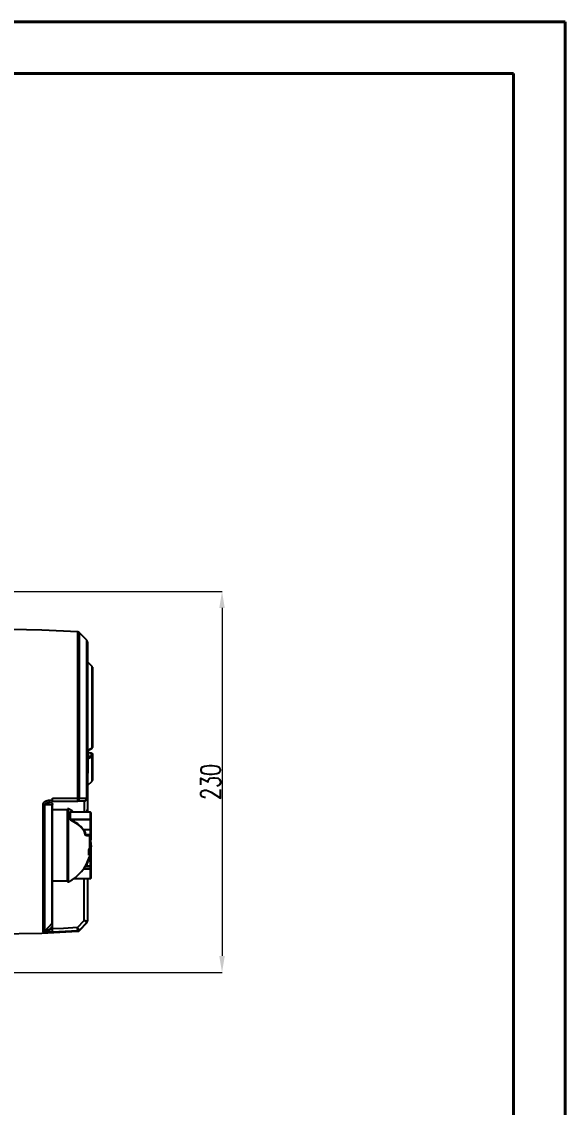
# Model space of a CAD drawing. Header units: millimetres. Extents: x 10469 to 13094, y 11322 to 13178.
# Drawn here: x 12766 to 13094, y 12523 to 13178 of the extents above; entities that cross this region are included whole.
import ezdxf

# ---------------------------------------------------------------- set-up
doc = ezdxf.new("R2010")
doc.units = ezdxf.units.MM
for name, color, linetype, lineweight in [('AM_5', 3, 'Continuous', 25), ('AM_BOR', 7, 'Continuous', 50), ('粗实线', 7, 'Continuous', 40)]:
    doc.layers.add(name, color=color, linetype=linetype, lineweight=lineweight)
doc.styles.add('SLDTEXTSTYLE1', font='txt.shx', dxfattribs={"width": 0.7, "bigfont": 'gbcbig.shx'})
doc.dimstyles.new('SLDDIMSTYLE12$0', dxfattribs={"dimtxt": 12, "dimasz": 10, "dimexe": 0, "dimexo": 0.0625, "dimgap": 0.875, "dimtad": 1, "dimdec": 1, "dimlfac": 1.8, "dimrnd": 1e-09, "dimzin": 12, "dimdsep": 46, "dimtxsty": 'SLDTEXTSTYLE1', "dimcen": 0.09, "dimdle": 8.16, "dimclrd": 3, "dimclre": 3, "dimadec": 0, "dimazin": 3, "dimtfac": 1, "dimtdec": 1, "dimtofl": 0, "dimtmove": 0, "dimatfit": 3, "dimfxl": 0, "dimfrac": 2, "dimtolj": 1, "dimlwd": 5, "dimlwe": 5, "dimarcsym": 0})

# ---------------------------------------------------------------- blocks, each defined once
blk = doc.blocks.new('*D22')
at = {"layer": 'AM_5', "color": 3, "lineweight": 5, "transparency": 16777216}
blk.add_line((12637.03, 12834.53), (12886.95, 12834.53), dxfattribs=at)
at = {"layer": 'AM_5', "color": 3, "linetype": 'Continuous', "lineweight": 5, "transparency": 16777216}
for p, q in [((12886.95, 12824.53), (12886.95, 12614.57)), ((12637.03, 12604.57), (12886.95, 12604.57))]:
    blk.add_line(p, q, dxfattribs=at)
at = {"layer": 'AM_5', "color": 3, "transparency": 16777216}
for points in [[(12885.29, 12824.53), (12888.62, 12824.53), (12886.95, 12834.53)], [(12885.29, 12614.57), (12888.62, 12614.57), (12886.95, 12604.57)]]:
    blk.add_solid(points, dxfattribs=at)
at = {"layer": 'Defpoints', "color": 0, "transparency": 16777216}
for p in [(12636.97, 12834.53), (12636.97, 12604.57), (12886.95, 12604.57)]:
    blk.add_point(p, dxfattribs=at)
at = {"layer": 'AM_5', "color": 0, "transparency": 16777216, "insert": (12880.08, 12719.55), "char_height": 12, "attachment_point": 5, "rotation": 90, "style": 'SLDTEXTSTYLE1'}
blk.add_mtext('\\A1;230', dxfattribs=at)
blk = doc.blocks.new('rA3')
at = {"layer": '粗实线'}
for p, q in [((753.38, 421.26), (333.38, 421.26)), ((753.38, 124.26), (753.38, 421.26)), ((748.38, 416.26), (358.38, 416.26)), ((748.38, 129.26), (748.38, 416.26))]:
    blk.add_line(p, q, dxfattribs=at)

msp = doc.modelspace()

# ---------------------------------------------------------------- linework, layer by layer
at = {"color": 7, "linetype": 'Continuous', "lineweight": 25}
for p, q in [((12778.268, 12811.209), (12648.742, 12813.47)), ((12799.997, 12810.071), (12778.268, 12811.209)), ((12799.997, 12709.736), (12799.997, 12810.071)), ((12805.33, 12805.049), (12801.006, 12809.605)), ((12801.006, 12709.788), (12801.006, 12809.605)), ((12805.33, 12709.82), (12805.33, 12805.049)), ((12805.888, 12791.96), (12805.888, 12738.737)), ((12805.888, 12791.96), (12808.595, 12789.243)), ((12808.595, 12740.098), (12808.595, 12789.243)), ((12805.742, 12738.377), (12805.749, 12738.449)), ((12805.742, 12738.197), (12806.242, 12738.197)), ((12805.742, 12738.069), (12806.242, 12738.069)), ((12805.742, 12738.005), (12806.242, 12738.005)), ((12805.742, 12737.814), (12806.242, 12737.814)), ((12805.888, 12738.737), (12808.595, 12740.098)), ((12806.021, 12738.573), (12808.465, 12739.8)), ((12806.021, 12738.573), (12808.465, 12739.8)), ((12806.242, 12738.069), (12806.242, 12738.197)), ((12806.242, 12737.814), (12806.242, 12738.005)), ((12806.242, 12737.415), (12806.242, 12737.814)), ((12806.242, 12737.398), (12808.242, 12736.93)), ((12806.242, 12737.398), (12806.242, 12734.745)), ((12806.242, 12734.48), (12808.242, 12735.484)), ((12808.242, 12735.484), (12808.242, 12736.93)), ((12808.474, 12736.874), (12808.287, 12736.951)), ((12808.678, 12736.632), (12808.705, 12736.552)), ((12808.725, 12736.491), (12808.709, 12736.556)), ((12808.725, 12736.476), (12808.742, 12736.344)), ((12808.742, 12736.344), (12808.742, 12735.051)), ((12805.742, 12734.745), (12806.242, 12734.745)), ((12805.742, 12734.608), (12806.242, 12734.608)), ((12805.742, 12734.197), (12806.242, 12734.197)), ((12805.742, 12732.76), (12806.242, 12732.76)), ((12806.242, 12733.669), (12808.595, 12734.848)), ((12806.242, 12734.608), (12806.242, 12734.745)), ((12806.242, 12734.197), (12806.242, 12734.608)), ((12806.242, 12726.578), (12806.242, 12732.76)), ((12808.595, 12720.083), (12808.595, 12734.848)), ((12805.742, 12726.578), (12806.242, 12726.578)), ((12805.742, 12725.141), (12806.242, 12725.141)), ((12805.742, 12724.73), (12806.242, 12724.73)), ((12806.242, 12724.713), (12805.742, 12724.713)), ((12805.742, 12724.593), (12806.242, 12724.593)), ((12805.888, 12724.593), (12805.888, 12717.376)), ((12806.242, 12724.73), (12806.242, 12725.141)), ((12805.888, 12717.376), (12808.595, 12720.083)), ((12784.742, 12709.721), (12799.996, 12709.719)), ((12784.742, 12708.545), (12784.742, 12709.721)), ((12799.997, 12709.736), (12799.996, 12709.719)), ((12801.002, 12709.719), (12801.006, 12709.788)), ((12801.006, 12709.788), (12805.328, 12709.779)), ((12805.33, 12709.82), (12805.328, 12709.779)), ((12805.742, 12709.94), (12805.735, 12709.779)), ((12778.997, 12629.078), (12778.997, 12705.752)), ((12780.006, 12705.824), (12784.33, 12705.906)), ((12780.006, 12629.539), (12780.006, 12705.824)), ((12782.343, 12707.171), (12782.836, 12707.218)), ((12782.824, 12707.196), (12784.742, 12707.23)), ((12782.876, 12708.512), (12784.742, 12708.545)), ((12784.33, 12705.906), (12784.33, 12634.126)), ((12784.742, 12707.94), (12799.693, 12707.94)), ((12784.742, 12705.756), (12784.742, 12706.58)), ((12793.742, 12702.757), (12784.742, 12702.757)), ((12794.242, 12703.257), (12793.742, 12703.257)), ((12793.742, 12669.599), (12793.742, 12703.257)), ((12794.242, 12669.599), (12794.242, 12703.257)), ((12799.693, 12707.94), (12799.921, 12708.002)), ((12799.693, 12707.94), (12799.737, 12707.993)), ((12803.742, 12707.94), (12799.693, 12707.94)), ((12803.742, 12707.94), (12803.742, 12701.337)), ((12805.742, 12703.689), (12805.742, 12701.337)), ((12795.163, 12697.009), (12795.163, 12701.346)), ((12795.258, 12701.324), (12795.258, 12696.991)), ((12807.542, 12701.324), (12795.258, 12701.324)), ((12795.258, 12696.991), (12807.542, 12696.991)), ((12807.542, 12701.337), (12795.306, 12701.337)), ((12807.542, 12696.739), (12795.829, 12696.739)), ((12807.542, 12701.337), (12807.542, 12701.324)), ((12807.542, 12696.991), (12807.542, 12701.324)), ((12807.542, 12696.991), (12807.542, 12696.739)), ((12807.542, 12690.823), (12807.542, 12696.739)), ((12807.742, 12701.137), (12807.742, 12696.845)), ((12807.742, 12696.845), (12807.742, 12690.929)), ((12807.779, 12696.663), (12807.742, 12696.663)), ((12803.362, 12690.823), (12807.542, 12690.823)), ((12807.542, 12687.8), (12807.542, 12690.823)), ((12807.742, 12694.39), (12807.779, 12694.39)), ((12807.779, 12692.644), (12807.742, 12692.644)), ((12807.779, 12692.371), (12807.742, 12692.371)), ((12807.742, 12690.929), (12807.742, 12687.705)), ((12807.742, 12690.681), (12807.779, 12690.681)), ((12807.742, 12690.473), (12807.779, 12690.473)), ((12804.517, 12687.8), (12807.542, 12687.8)), ((12807.542, 12687.511), (12804.819, 12687.511)), ((12805.793, 12687.25), (12807.542, 12687.25)), ((12806.939, 12687.25), (12806.939, 12679.398)), ((12806.942, 12687.25), (12806.942, 12674.257)), ((12807.509, 12685.952), (12807.542, 12685.952)), ((12807.542, 12687.8), (12807.542, 12687.511)), ((12807.542, 12687.25), (12807.542, 12687.511)), ((12807.542, 12685.952), (12807.542, 12687.25)), ((12807.542, 12685.952), (12807.542, 12685.781)), ((12807.742, 12689.296), (12807.779, 12689.296)), ((12807.779, 12688.724), (12807.742, 12688.724)), ((12807.742, 12687.705), (12807.742, 12687.45)), ((12807.742, 12687.47), (12807.742, 12685.884)), ((12807.742, 12685.884), (12807.742, 12685.838)), ((12807.742, 12685.884), (12807.742, 12684.542)), ((12807.542, 12675.273), (12807.542, 12676.733)), ((12807.742, 12677.972), (12807.742, 12675.121)), ((12806.939, 12676.006), (12806.586, 12676.006)), ((12806.939, 12676.006), (12806.939, 12674.257)), ((12806.939, 12674.257), (12806.942, 12674.257)), ((12807.542, 12675.264), (12807.219, 12675.264)), ((12807.221, 12675.273), (12807.542, 12675.273)), ((12807.542, 12675.264), (12807.542, 12675.273)), ((12807.542, 12668.833), (12807.542, 12675.264)), ((12807.742, 12675.121), (12807.742, 12675.064)), ((12807.742, 12675.064), (12807.742, 12668.794)), ((12807.779, 12672.563), (12807.742, 12672.563)), ((12807.779, 12671.035), (12807.742, 12671.035)), ((12807.742, 12670.497), (12807.779, 12670.497)), ((12793.742, 12659.257), (12793.742, 12669.599)), ((12794.242, 12659.257), (12794.242, 12669.599)), ((12803.517, 12667.187), (12807.542, 12667.187)), ((12804.519, 12668.594), (12807.542, 12668.594)), ((12804.819, 12668.833), (12807.542, 12668.833)), ((12807.542, 12668.833), (12807.542, 12668.594)), ((12807.542, 12667.187), (12807.542, 12668.594)), ((12807.542, 12661.271), (12807.542, 12667.187)), ((12807.742, 12669.007), (12807.779, 12669.007)), ((12807.742, 12668.794), (12807.742, 12667.293)), ((12807.742, 12667.293), (12807.742, 12661.377)), ((12784.742, 12659.757), (12793.742, 12659.757)), ((12793.742, 12659.257), (12794.242, 12659.257)), ((12797.497, 12661.177), (12807.542, 12661.177)), ((12797.631, 12661.271), (12807.542, 12661.271)), ((12803.742, 12635.899), (12803.742, 12661.177)), ((12805.742, 12661.177), (12805.742, 12635.699)), ((12807.542, 12661.271), (12807.542, 12661.177)), ((12784.33, 12634.126), (12780.006, 12629.539)), ((12782.89, 12630.449), (12784.742, 12632.413)), ((12784.742, 12633.721), (12784.742, 12635.186)), ((12784.742, 12630.543), (12784.742, 12632.413)), ((12799.693, 12631.62), (12803.742, 12635.899)), ((12805.329, 12634.671), (12801.006, 12630.102)), ((12801.006, 12629.854), (12805.33, 12634.411)), ((12805.329, 12634.671), (12805.33, 12634.67)), ((12805.33, 12634.411), (12805.33, 12634.67)), ((12805.739, 12635.7), (12805.742, 12635.699)), ((12648.742, 12625.989), (12778.268, 12628.25)), ((12778.268, 12628.25), (12799.997, 12629.389)), ((12784.742, 12629.05), (12782.943, 12628.958)), ((12799.996, 12629.638), (12784.742, 12628.837)), ((12799.996, 12629.638), (12799.997, 12629.637)), ((12799.997, 12629.389), (12799.997, 12629.637)), ((12801.006, 12630.102), (12801.004, 12630.104)), ((12801.006, 12629.854), (12801.006, 12630.102))]:
    msp.add_line(p, q, dxfattribs=at)
at = {"color": 7, "linetype": 'Continuous', "lineweight": 25, "flags": 128}
for points in [[(12806.242, 12737.398), (12806.258, 12737.411), (12806.273, 12737.419), (12806.287, 12737.419), (12806.299, 12737.413), (12806.31, 12737.401), (12806.318, 12737.382)], [(12805.742, 12709.94), (12805.703, 12709.55), (12805.657, 12709.365)], [(12797.497, 12701.337), (12796.45, 12702.03), (12794.242, 12703.257)], [(12804.407, 12708.054), (12804.132, 12707.978), (12803.742, 12707.94)], [(12807.742, 12696.845), (12807.738, 12696.824), (12807.727, 12696.804), (12807.708, 12696.786), (12807.683, 12696.77), (12807.653, 12696.757), (12807.618, 12696.747), (12807.581, 12696.741), (12807.542, 12696.739)], [(12807.742, 12690.929), (12807.738, 12690.908), (12807.727, 12690.888), (12807.708, 12690.87), (12807.683, 12690.854), (12807.653, 12690.841), (12807.618, 12690.831), (12807.581, 12690.825), (12807.542, 12690.823)], [(12807.542, 12687.8), (12807.581, 12687.799), (12807.618, 12687.793), (12807.653, 12687.784), (12807.683, 12687.772), (12807.708, 12687.758), (12807.727, 12687.741), (12807.738, 12687.723), (12807.742, 12687.705)], [(12807.542, 12685.952), (12807.581, 12685.951), (12807.618, 12685.947), (12807.653, 12685.941), (12807.683, 12685.932), (12807.708, 12685.922), (12807.727, 12685.91), (12807.738, 12685.897), (12807.742, 12685.884)], [(12807.963, 12681.175), (12807.963, 12681.092), (12807.899, 12679.319), (12807.742, 12677.806), (12807.819, 12678.435), (12807.899, 12679.319), (12807.947, 12680.205), (12807.963, 12681.092), (12807.947, 12681.979), (12807.899, 12682.865), (12807.819, 12683.749), (12807.706, 12684.629), (12807.562, 12685.504), (12807.542, 12685.616)], [(12807.542, 12667.187), (12807.581, 12667.189), (12807.618, 12667.195), (12807.653, 12667.205), (12807.683, 12667.218), (12807.708, 12667.234), (12807.727, 12667.252), (12807.738, 12667.272), (12807.742, 12667.293)], [(12807.542, 12661.271), (12807.581, 12661.273), (12807.618, 12661.279), (12807.653, 12661.289), (12807.683, 12661.302), (12807.708, 12661.318), (12807.727, 12661.336), (12807.738, 12661.356), (12807.742, 12661.377)], [(12799.693, 12631.62), (12791.32, 12631.18), (12784.742, 12630.834)], [(12784.742, 12630.543), (12783.705, 12630.49), (12782.89, 12630.449)]]:
    msp.add_lwpolyline(points, dxfattribs=at)
at = {"color": 7, "linetype": 'Continuous', "lineweight": 25}
for centre, radius, start, end in [((12799.918, 12808.573), 1.5, 43.5, 87), ((12804.242, 12804.016), 1.5, 0, 43.5), ((12808.245, 12788.891), 0.497, 0.01913, 45.136706), ((12808.242, 12788.891), 0.5, 0, 44.78845), ((12808.282, 12736.904), 0.0477, 83.569841, 147.173595), ((12808.273, 12735.015), 0.47, 4.40195, 93.811261), ((12808.477, 12736.846), 0.0277, 97.120821, 149.1876), ((12808.242, 12740.247), 0.5, 296.654772, 0), ((12808.55, 12740.289), 0.197, 283.447127, 347.663521), ((12806.128, 12734.915), 0.386, 180.219983, 206.015697), ((12808.493, 12735.076), 0.25, 294.151574, 354.203262), ((12808.242, 12720.437), 0.5, 315, 0), ((12800.499, 12719.591), 9.886, 267.08331, 272.916686), ((12800.007, 12719.453), 9.717, 269.93778, 275.90091), ((12805.532, 12711.61), 1.842, 263.655202, 276.344798), ((12805.373, 12710.441), 0.622, 266.060428, 306.402936), ((12779.006, 12712.816), 7.063, 269.922541, 278.139035), ((12776.627, 12708.102), 6.263, 351.688731, 3.756011), ((12786.005, 12705.827), 1.677, 138.870605, 177.298962), ((12795.258, 12701.535), 0.211, 243.216833, 270.081933), ((12795.257, 12697.251), 0.26, 248.677457, 270.240236), ((12796.327, 12696.385), 0.611, 144.639351, 168.386081), ((12785.532, 12675.833), 23.053, 39.964259, 63.746386), ((12785.548, 12675.895), 23.241, 39.964259, 63.746386), ((12807.542, 12701.137), 0.2, 0, 90), ((12807.548, 12701.13), 0.194, 2.042965, 91.906721), ((12807.565, 12696.813), 0.18, 10.176384, 97.428963), ((12803.529, 12690.513), 0.352, 118.337492, 158.798879), ((12804.497, 12688.086), 0.286, 238.363549, 274.105229), ((12804.864, 12687.296), 0.22, 101.868985, 187.147161), ((12783.463, 12681.257), 24.5, 343.39845, 14.158422), ((12807.545, 12687.708), 0.197, 269.063828, 359.032187), ((12807.542, 12687.45), 0.2, 270, 0), ((12807.542, 12685.884), 0.199, 274.890961, 359.842075), ((12807.542, 12685.838), 0.2, 277.476377, 0), ((12798.681, 12683.858), 9.384, 326.760257, 331.627703), ((12789.949, 12677.018), 16.668, 354.159748, 5.840252), ((12783.46, 12681.257), 24.5, 296.108906, 343.39845), ((12798.681, 12680.466), 9.384, 326.760257, 331.627703), ((12807.563, 12675.093), 0.181, 8.81163, 96.68922), ((12807.542, 12675.064), 0.2, 0, 90), ((12805.031, 12669.302), 0.514, 221.983958, 245.637366), ((12807.59, 12668.549), 0.288, 58.213714, 99.595692), ((12807.542, 12668.794), 0.2, 270, 0), ((12807.542, 12661.377), 0.2, 270, 0), ((12792.862, 12642.386), 11.875, 224.069967, 226.858496), ((12804.237, 12635.702), 1.502, 316.655747, 359.931898), ((12804.249, 12635.699), 1.493, 316.393766, 359.986251), ((12804.242, 12635.443), 1.5, 316.5, 0), ((12778.92, 12630.581), 1.506, 272.929904, 316.193399), ((12756.208, 12628.766), 26.736, 0.412706, 3.608921), ((12799.914, 12631.141), 1.504, 273.13823, 316.448869), ((12799.918, 12631.137), 1.502, 272.977579, 316.402469), ((12799.918, 12630.887), 1.5, 273, 316.5)]:
    msp.add_arc(centre, radius, start, end, dxfattribs=at)
for points, knots in [([(12805.742, 12804.016), (12805.742, 12803.929), (12805.742, 12803.754), (12805.742, 12802.326), (12805.742, 12800.022), (12805.742, 12796.775), (12805.742, 12792.653), (12805.742, 12787.729), (12805.742, 12782.107), (12805.742, 12775.861), (12805.742, 12769.013), (12805.742, 12761.561), (12805.742, 12753.556), (12805.742, 12745.12), (12805.742, 12736.395), (12805.742, 12727.532), (12805.742, 12718.675), (12805.742, 12712.835), (12805.742, 12709.94)], [0, 0, 0, 0, 0.0612816, 0.1235957, 0.1866179, 0.25, 0.3133821, 0.3764043, 0.4387184, 0.5, 0.5612816, 0.6235957, 0.6866179, 0.75, 0.8133821, 0.8764043, 0.9387184, 1, 1, 1, 1]), ([(12808.742, 12788.891), (12808.742, 12788.729), (12808.742, 12788.402), (12808.742, 12787.305), (12808.742, 12785.753), (12808.742, 12783.721), (12808.742, 12781.26), (12808.742, 12778.426), (12808.742, 12775.295), (12808.742, 12771.915), (12808.742, 12768.299), (12808.742, 12764.448), (12808.742, 12760.398), (12808.742, 12756.235), (12808.742, 12752.048), (12808.742, 12747.936), (12808.742, 12743.966), (12808.742, 12741.478), (12808.742, 12740.247)], [0, 0, 0, 0, 0.0609226, 0.1231775, 0.1863534, 0.25, 0.3136466, 0.3768225, 0.4390774, 0.5, 0.5609226, 0.6231775, 0.6863534, 0.75, 0.8136466, 0.8768225, 0.9390774, 1, 1, 1, 1]), ([(12805.853, 12737.675), (12805.853, 12737.683), (12805.853, 12737.699), (12805.833, 12737.709), (12805.804, 12737.707), (12805.778, 12737.696), (12805.765, 12737.69)], [0, 0, 0, 0, 0.2529378, 0.5115718, 0.7641223, 1, 1, 1, 1]), ([(12805.77, 12738.423), (12805.776, 12738.422), (12805.796, 12738.42), (12805.864, 12738.481), (12805.966, 12738.541), (12806.018, 12738.572)], [0, 0, 0, 0, 0.160089, 0.568829, 1, 1, 1, 1]), ([(12805.853, 12737.675), (12805.878, 12737.644), (12805.932, 12737.58), (12806.063, 12737.473), (12806.171, 12737.428), (12806.242, 12737.398)], [0, 0, 0, 0, 0.2371866, 0.5009298, 1, 1, 1, 1]), ([(12806.013, 12738.571), (12806.011, 12738.57), (12805.992, 12738.554), (12805.96, 12738.556), (12805.919, 12738.572), (12805.896, 12738.621), (12805.887, 12738.681), (12805.888, 12738.719), (12805.888, 12738.737)], [0, 0, 0, 0, 0.0284628, 0.3120488, 0.569439, 0.7930567, 0.8963599, 1, 1, 1, 1]), ([(12808.242, 12736.93), (12808.281, 12736.922), (12808.354, 12736.908), (12808.422, 12736.875), (12808.453, 12736.861)], [0, 0, 0, 0, 0.5446687, 1, 1, 1, 1]), ([(12808.57, 12735.051), (12808.555, 12735.094), (12808.523, 12735.186), (12808.449, 12735.305), (12808.352, 12735.415), (12808.283, 12735.458), (12808.242, 12735.484)], [0, 0, 0, 0, 0.232288, 0.5000695, 0.7060845, 1, 1, 1, 1]), ([(12808.453, 12736.861), (12808.494, 12736.834), (12808.581, 12736.777), (12808.666, 12736.656), (12808.729, 12736.509), (12808.737, 12736.405), (12808.742, 12736.344)], [0, 0, 0, 0, 0.2335825, 0.4987544, 0.7053631, 1, 1, 1, 1]), ([(12808.453, 12736.808), (12808.494, 12736.784), (12808.581, 12736.733), (12808.666, 12736.625), (12808.729, 12736.492), (12808.737, 12736.399), (12808.742, 12736.344)], [0, 0, 0, 0, 0.23326434, 0.4987609, 0.70343082, 1, 1, 1, 1]), ([(12808.465, 12739.802), (12808.477, 12739.808), (12808.509, 12739.824), (12808.548, 12739.872), (12808.591, 12739.958), (12808.593, 12740.043), (12808.595, 12740.098)], [0, 0, 0, 0, 0.14054677, 0.37738427, 0.59349249, 1, 1, 1, 1]), ([(12808.717, 12736.515), (12808.721, 12736.505), (12808.74, 12736.451), (12808.741, 12736.392), (12808.742, 12736.344)], [0, 0, 0, 0, 0.1724706, 1, 1, 1, 1]), ([(12806.242, 12732.76), (12806.242, 12733.083), (12806.242, 12733.487), (12806.242, 12733.915), (12806.242, 12734.096), (12806.242, 12734.156), (12806.242, 12734.197)], [0, 0, 0, 0, 0.4996211, 0.6251499, 0.7494732, 1, 1, 1, 1]), ([(12808.595, 12734.848), (12808.596, 12734.88), (12808.596, 12734.945), (12808.579, 12735.015), (12808.57, 12735.051)], [0, 0, 0, 0, 0.4935537, 1, 1, 1, 1]), ([(12808.742, 12735.051), (12808.742, 12733.982), (12808.742, 12731.822), (12808.742, 12728.949), (12808.742, 12726.388), (12808.742, 12724.234), (12808.742, 12722.529), (12808.742, 12721.321), (12808.742, 12720.573), (12808.742, 12720.482), (12808.742, 12720.437)], [0, 0, 0, 0, 0.1218452, 0.246355, 0.3727067, 0.5, 0.6272933, 0.753645, 0.8781548, 1, 1, 1, 1]), ([(12806.242, 12725.141), (12806.242, 12725.181), (12806.242, 12725.241), (12806.242, 12725.42), (12806.242, 12725.85), (12806.242, 12726.254), (12806.242, 12726.578)], [0, 0, 0, 0, 0.2505117, 0.3752446, 0.5001647, 1, 1, 1, 1]), ([(12799.737, 12707.993), (12799.758, 12708.009), (12799.815, 12708.055), (12799.897, 12708.406), (12799.971, 12708.981), (12799.988, 12709.471), (12799.996, 12709.719)], [0, 0, 0, 0, 0.1562523, 0.4311744, 0.7127035, 1, 1, 1, 1]), ([(12799.921, 12708.002), (12799.998, 12708.017), (12800.232, 12708.062), (12800.574, 12708.407), (12800.894, 12708.981), (12800.966, 12709.471), (12801.002, 12709.719)], [0, 0, 0, 0, 0.138581, 0.419261, 0.7066865, 1, 1, 1, 1]), ([(12803.742, 12707.94), (12803.934, 12707.965), (12804.321, 12708.017), (12804.827, 12708.421), (12805.211, 12709.023), (12805.289, 12709.526), (12805.328, 12709.779)], [0, 0, 0, 0, 0.24349066, 0.48990244, 0.74228532, 1, 1, 1, 1]), ([(12805.735, 12709.779), (12805.691, 12709.541), (12805.598, 12709.05), (12805.156, 12708.47), (12804.655, 12708.137), (12804.184, 12707.969), (12803.896, 12707.95), (12803.742, 12707.94)], [0, 0, 0, 0, 0.2418431, 0.4991239, 0.7090059, 0.8444555, 1, 1, 1, 1]), ([(12805.742, 12709.94), (12805.742, 12709.863), (12805.742, 12709.708), (12805.742, 12708.441), (12805.742, 12706.501), (12805.742, 12704.621), (12805.742, 12703.689)], [0, 0, 0, 0, 0.248067, 0.5, 0.751933, 1, 1, 1, 1]), ([(12778.997, 12705.752), (12779.017, 12705.962), (12779.058, 12706.395), (12779.378, 12706.977), (12779.815, 12707.482), (12780.517, 12707.986), (12781.549, 12708.412), (12782.422, 12708.478), (12782.876, 12708.512)], [0, 0, 0, 0, 0.1207868, 0.2490761, 0.3731373, 0.5013754, 0.7404691, 1, 1, 1, 1]), ([(12780.006, 12705.824), (12780.008, 12705.893), (12780.011, 12706.032), (12780.103, 12706.233), (12780.242, 12706.412), (12780.578, 12706.708), (12781.095, 12706.933), (12781.604, 12707.064), (12781.877, 12707.112), (12782.081, 12707.144), (12782.228, 12707.158), (12782.343, 12707.169)], [0, 0, 0, 0, 0.0695253, 0.1388965, 0.2130744, 0.2940266, 0.5856128, 0.7826221, 0.8435672, 0.8777205, 1, 1, 1, 1]), ([(12782.343, 12707.169), (12782.367, 12707.172), (12782.485, 12707.185), (12782.631, 12707.191), (12782.768, 12707.195), (12782.81, 12707.196), (12782.824, 12707.196)], [0, 0, 0, 0, 0.145933, 0.7388849, 0.9107963, 1, 1, 1, 1]), ([(12784.33, 12705.906), (12784.436, 12705.888), (12784.603, 12705.859), (12784.721, 12705.806), (12784.735, 12705.773), (12784.742, 12705.756)], [0, 0, 0, 0, 0.4463965, 0.7099365, 1, 1, 1, 1]), ([(12784.742, 12707.23), (12784.742, 12707.249), (12784.742, 12707.287), (12784.742, 12707.583), (12784.742, 12708.012), (12784.742, 12708.367), (12784.742, 12708.545)], [0, 0, 0, 0, 0.24991859, 0.49987605, 0.74997273, 1, 1, 1, 1]), ([(12784.742, 12635.186), (12784.742, 12635.671), (12784.742, 12636.651), (12784.742, 12639.238), (12784.742, 12642.693), (12784.742, 12647.096), (12784.742, 12652.398), (12784.742, 12658.52), (12784.742, 12665.364), (12784.742, 12672.816), (12784.742, 12680.711), (12784.742, 12688.907), (12784.742, 12697.249), (12784.742, 12702.939), (12784.742, 12705.756)], [0, 0, 0, 0, 0.07964621, 0.16087728, 0.24358846, 0.32847039, 0.41398283, 0.49999999, 0.58601276, 0.67152525, 0.75641153, 0.83911847, 0.92035171, 1, 1, 1, 1]), ([(12805.742, 12703.689), (12805.719, 12703.381), (12805.672, 12702.765), (12805.347, 12702.048), (12805.001, 12701.576), (12804.786, 12701.407), (12804.696, 12701.337)], [0, 0, 0, 0, 0.34595684, 0.69225741, 0.87207491, 1, 1, 1, 1]), ([(12795.163, 12701.346), (12795.165, 12701.354), (12795.17, 12701.37), (12795.217, 12701.375), (12795.283, 12701.367), (12795.342, 12701.345), (12795.364, 12701.337)], [0, 0, 0, 0, 0.1859468, 0.4155845, 0.7763374, 1, 1, 1, 1]), ([(12795.729, 12696.508), (12795.614, 12696.572), (12795.439, 12696.668), (12795.262, 12696.823), (12795.19, 12696.918), (12795.165, 12696.972), (12795.163, 12697.001), (12795.163, 12697.009)], [0, 0, 0, 0, 0.4935098, 0.7465115, 0.851032, 0.9564885, 1, 1, 1, 1]), ([(12795.306, 12701.337), (12795.293, 12701.337), (12795.275, 12701.336), (12795.26, 12701.33), (12795.259, 12701.326), (12795.258, 12701.324)], [0, 0, 0, 0, 0.5949346, 0.7611585, 1, 1, 1, 1]), ([(12795.258, 12696.991), (12795.259, 12696.987), (12795.26, 12696.977), (12795.271, 12696.961), (12795.296, 12696.938), (12795.366, 12696.893), (12795.547, 12696.816), (12795.715, 12696.77), (12795.829, 12696.739)], [0, 0, 0, 0, 0.0275852, 0.0617297, 0.104186, 0.1954073, 0.4521438, 1, 1, 1, 1]), ([(12804.346, 12687.842), (12804.344, 12687.902), (12804.328, 12688.237), (12804.182, 12688.903), (12803.79, 12689.838), (12803.41, 12690.355), (12803.201, 12690.64)], [0, 0, 0, 0, 0.06404267, 0.35441194, 0.64307395, 1, 1, 1, 1]), ([(12803.362, 12690.823), (12803.574, 12690.514), (12803.958, 12689.952), (12804.352, 12688.942), (12804.498, 12688.226), (12804.514, 12687.866), (12804.517, 12687.8)], [0, 0, 0, 0, 0.3540546, 0.642771, 0.9353249, 1, 1, 1, 1]), ([(12804.646, 12687.269), (12804.612, 12687.291), (12804.548, 12687.333), (12804.456, 12687.464), (12804.392, 12687.605), (12804.355, 12687.738), (12804.349, 12687.81), (12804.346, 12687.842)], [0, 0, 0, 0, 0.257956, 0.4849143, 0.7035846, 0.8642778, 1, 1, 1, 1]), ([(12804.517, 12687.8), (12804.52, 12687.784), (12804.526, 12687.746), (12804.565, 12687.677), (12804.631, 12687.607), (12804.721, 12687.543), (12804.785, 12687.523), (12804.819, 12687.511)], [0, 0, 0, 0, 0.1132161, 0.2576182, 0.4754186, 0.7185181, 1, 1, 1, 1]), ([(12806.227, 12687.25), (12806.221, 12687.233), (12806.111, 12686.946), (12805.568, 12686.945), (12804.934, 12687.168), (12804.646, 12687.269)], [0, 0, 0, 0, 0.03269483, 0.56094526, 1, 1, 1, 1]), ([(12804.819, 12687.511), (12805.135, 12687.371), (12805.517, 12687.201), (12805.752, 12687.278), (12805.793, 12687.291)], [0, 0, 0, 0, 0.827591, 1, 1, 1, 1]), ([(12806.672, 12673.871), (12806.661, 12673.59), (12806.637, 12672.96), (12806.12, 12671.38), (12805.448, 12669.924), (12804.918, 12669.004), (12804.819, 12668.833)], [0, 0, 0, 0, 0.22809537, 0.51026806, 0.90879384, 1, 1, 1, 1]), ([(12804.517, 12668.594), (12804.514, 12668.596), (12804.498, 12668.605), (12804.346, 12668.443), (12804.092, 12668.13), (12803.886, 12667.863), (12803.846, 12667.812)], [0, 0, 0, 0, 0.0905019, 0.4998815, 0.9038913, 1, 1, 1, 1]), ([(12804.408, 12668.56), (12804.409, 12668.561), (12804.424, 12668.572), (12804.464, 12668.588), (12804.509, 12668.598), (12804.535, 12668.592), (12804.541, 12668.59)], [0, 0, 0, 0, 0.045026, 0.4420798, 0.8769242, 1, 1, 1, 1]), ([(12804.819, 12668.833), (12804.802, 12668.818), (12804.756, 12668.779), (12804.686, 12668.72), (12804.617, 12668.664), (12804.564, 12668.624), (12804.538, 12668.605), (12804.522, 12668.595), (12804.519, 12668.595), (12804.517, 12668.594)], [0, 0, 0, 0, 0.1439658, 0.3732579, 0.5695399, 0.7311976, 0.8706056, 0.8914202, 1, 1, 1, 1]), ([(12784.33, 12634.126), (12784.436, 12634.266), (12784.604, 12634.488), (12784.721, 12634.863), (12784.735, 12635.075), (12784.742, 12635.186)], [0, 0, 0, 0, 0.4491912, 0.7120483, 1, 1, 1, 1]), ([(12784.742, 12632.413), (12784.742, 12632.641), (12784.742, 12633.094), (12784.742, 12633.512), (12784.742, 12633.721)], [0, 0, 0, 0, 0.50110476, 1, 1, 1, 1]), ([(12801.004, 12630.104), (12800.973, 12630.141), (12800.91, 12630.213), (12800.592, 12630.58), (12800.173, 12631.065), (12799.852, 12631.435), (12799.693, 12631.62)], [0, 0, 0, 0, 0.2578222, 0.5102459, 0.7566012, 1, 1, 1, 1]), ([(12799.996, 12629.638), (12799.989, 12629.686), (12799.974, 12629.781), (12799.901, 12630.26), (12799.804, 12630.894), (12799.73, 12631.379), (12799.693, 12631.62)], [0, 0, 0, 0, 0.2578222, 0.5102459, 0.7566012, 1, 1, 1, 1]), ([(12803.742, 12635.899), (12803.898, 12635.884), (12804.191, 12635.855), (12804.67, 12635.808), (12805.176, 12635.756), (12805.618, 12635.713), (12805.699, 12635.704), (12805.739, 12635.7)], [0, 0, 0, 0, 0.1555123, 0.2909614, 0.5009118, 0.7579156, 1, 1, 1, 1]), ([(12805.329, 12634.671), (12805.294, 12634.698), (12805.225, 12634.752), (12804.842, 12635.048), (12804.33, 12635.444), (12803.937, 12635.748), (12803.742, 12635.899)], [0, 0, 0, 0, 0.257797, 0.5102609, 0.7566206, 1, 1, 1, 1]), ([(12782.943, 12628.958), (12782.481, 12628.938), (12781.592, 12628.898), (12780.542, 12628.888), (12779.828, 12628.906), (12779.379, 12628.94), (12779.057, 12628.995), (12779.016, 12629.05), (12778.997, 12629.078)], [0, 0, 0, 0, 0.2593433, 0.4990822, 0.6285093, 0.7489001, 0.8765067, 1, 1, 1, 1]), ([(12782.89, 12630.449), (12782.609, 12630.341), (12782.229, 12630.197), (12781.67, 12629.993), (12781.119, 12629.798), (12780.671, 12629.649), (12780.426, 12629.582), (12780.39, 12629.572), (12780.265, 12629.54), (12780.118, 12629.51), (12780.014, 12629.509), (12780.009, 12629.529), (12780.006, 12629.539)], [0, 0, 0, 0, 0.250063, 0.3364114, 0.5001549, 0.749322, 0.750492, 0.7606097, 0.7889128, 0.8880153, 0.9439917, 1, 1, 1, 1]), ([(12784.742, 12629.05), (12784.742, 12629.089), (12784.742, 12629.166), (12784.742, 12629.517), (12784.742, 12629.991), (12784.742, 12630.359), (12784.742, 12630.543)], [0, 0, 0, 0, 0.250514, 0.5000704, 0.7499904, 1, 1, 1, 1])]:
    msp.add_open_spline(points, degree=3, knots=knots, dxfattribs=at)

# ---------------------------------------------------------------- block references
at = {"layer": 'AM_BOR', "xscale": 6.25, "yscale": 6.25, "zscale": 6.25}
msp.add_blockref('rA3', (8385.387, 10545.429), dxfattribs=at)

# ---------------------------------------------------------------- dimensions: what is measured, and where the dimension line sits
at = {"layer": 'AM_5'}
dim = msp.add_linear_dim(base=(12886.955, 12604.574), p1=(12636.968, 12834.534), p2=(12636.968, 12604.574), angle=90, text='230', dimstyle='SLDDIMSTYLE12$0', override={"dimlfac": 1}, dxfattribs=at)
dim.commit()
dim.dimension.update_dxf_attribs({"geometry": '*D22', "text_midpoint": (12880.08, 12719.554)})

doc.saveas('drawing.dxf')
